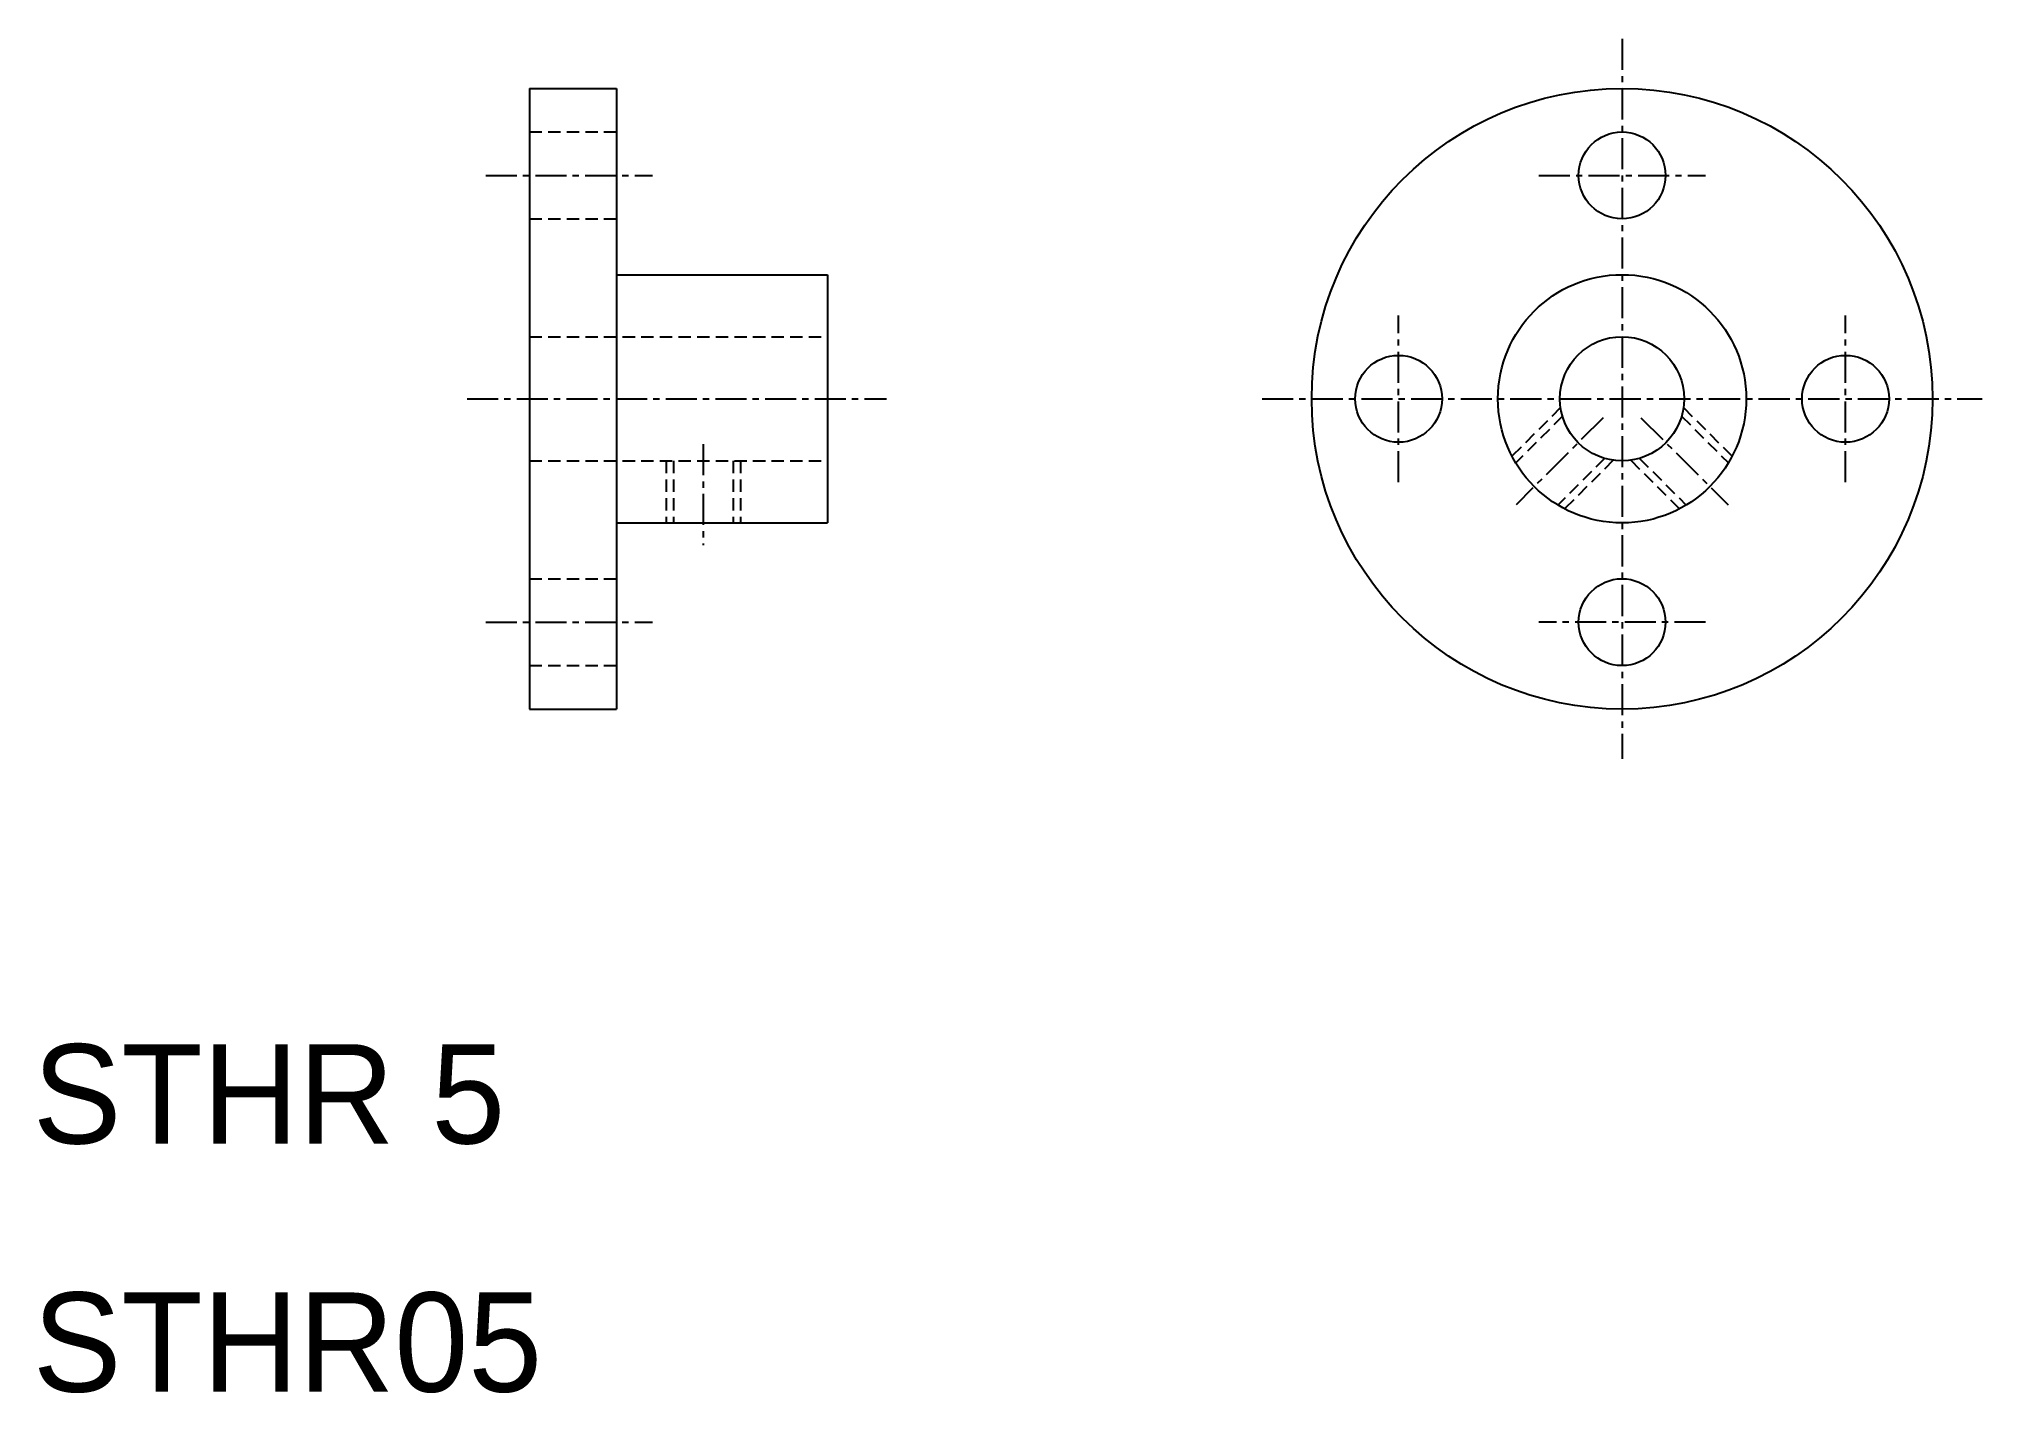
# Model space of a CAD drawing. Extents: x 10.2 to 88.5, y 9.9 to 64.5.
import ezdxf

# ---------------------------------------------------------------- set-up
doc = ezdxf.new("R2010")
doc.units = 0
doc.linetypes.add('CENTER', pattern=[2, 1.25, -0.25, 0.25, -0.25])
doc.linetypes.add('DASHED', pattern=[0.75, 0.5, -0.25])
doc.layers.get('0').update_dxf_attribs({"linetype": 'CONTINUOUS'})
doc.layers.add('CENTER', color=1, linetype='CENTER')

msp = doc.modelspace()

# ---------------------------------------------------------------- linework, layer by layer
at = {"color": 7, "linetype": 'CONTINUOUS'}
for p, q in [((30, 62.5), (30, 37.5)), ((30, 62.5), (33.5, 62.5)), ((33.5, 62.5), (33.5, 37.5)), ((30, 56.25), (30, 56.25)), ((33.5, 55), (42, 55)), ((42, 55), (42, 45)), ((33.5, 45), (42, 45)), ((30, 37.5), (33.5, 37.5))]:
    msp.add_line(p, q, dxfattribs=at)
at = {"color": 3, "linetype": 'DASHED'}
for p, q in [((30, 60.75), (33.5, 60.75)), ((30, 57.25), (33.5, 57.25)), ((30, 52.5), (42, 52.5)), ((71.525, 49.646), (69.567, 47.688)), ((76.475, 49.646), (78.433, 47.688)), ((71.601, 49.298), (69.719, 47.416)), ((76.399, 49.298), (78.281, 47.416)), ((30, 47.5), (42, 47.5)), ((35.5, 47.5), (35.5, 45)), ((35.8, 47.5), (35.8, 45)), ((38.2, 47.5), (38.2, 45)), ((38.5, 47.5), (38.5, 45)), ((73.298, 47.601), (71.416, 45.719)), ((73.646, 47.525), (71.688, 45.567)), ((74.353, 47.525), (76.312, 45.567)), ((74.702, 47.601), (76.584, 45.719)), ((30, 42.75), (33.5, 42.75)), ((30, 39.25), (33.5, 39.25))]:
    msp.add_line(p, q, dxfattribs=at)
at = {"color": 7, "linetype": 'CONTINUOUS'}
for centre, radius in [((74, 50), 12.5), ((74, 59), 1.75), ((74, 50), 5), ((74, 50), 2.5), ((65, 50), 1.75), ((83, 50), 1.75), ((74, 41), 1.75)]:
    msp.add_circle(centre, radius, dxfattribs=at)
at = {"layer": 'CENTER', "color": 1, "linetype": 'CENTER'}
for p, q in [((74, 64.5), (74, 35.5)), ((28.237, 59), (34.948, 59)), ((70.645, 59), (77.355, 59)), ((65, 46.645), (65, 53.355)), ((83, 46.645), (83, 53.355)), ((27.486, 50), (44.375, 50)), ((59.5, 50), (88.5, 50)), ((73.238, 49.238), (69.729, 45.73)), ((74.761, 49.238), (78.27, 45.73)), ((37, 48.167), (37, 44.097)), ((28.237, 41), (34.948, 41)), ((77.355, 41), (70.645, 41))]:
    msp.add_line(p, q, dxfattribs=at)

# ---------------------------------------------------------------- texts
at = {"color": 7, "linetype": 'CONTINUOUS'}
for s, p in [('STHR 5', (10, 20)), ('STHR05', (10, 10))]:
    msp.add_text(s, height=4, dxfattribs=at).set_placement(p)

doc.saveas('drawing.dxf')
